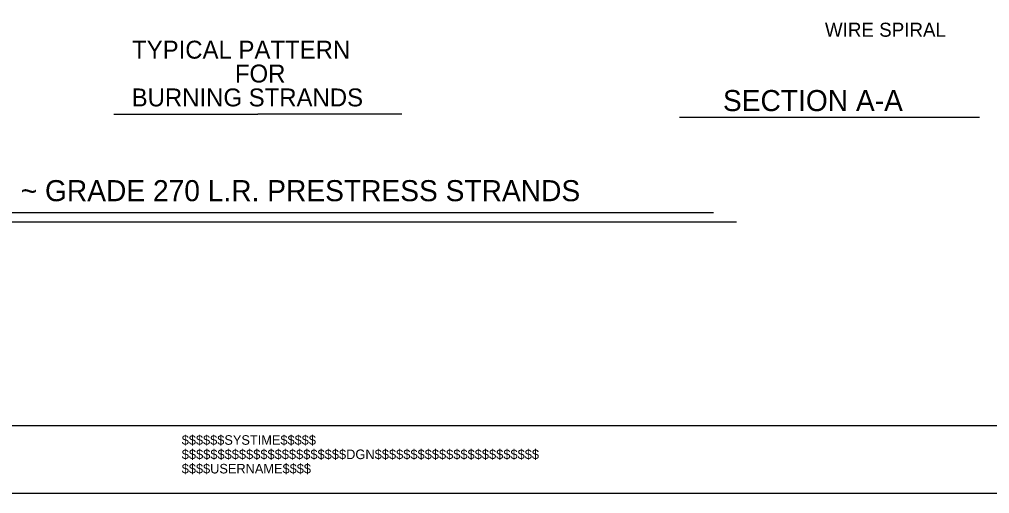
# Model space of a CAD drawing. Extents: x 0 to 22, y 0 to 16.3.
# Drawn here: x 4.91 to 10.67, y 0 to 2.81 of the extents above; entities that cross this region are included whole.
import ezdxf

# ---------------------------------------------------------------- set-up
doc = ezdxf.new("R2010")
doc.units = 0
for name, color, linetype in [('Plan Sheet', 7, 'Continuous'), ('Plot Label', 7, 'Continuous'), ('Plot Shape', 7, 'Continuous'), ('Subtitle Text', 7, 'Continuous'), ('Text', 7, 'Continuous'), ('Title Text', 7, 'Continuous')]:
    doc.layers.add(name, color=color, linetype=linetype)

msp = doc.modelspace()

# ---------------------------------------------------------------- linework, layer by layer
at = {"layer": 'Plan Sheet'}
msp.add_line((0.7027, 0.4041), (22.0363, 0.4041), dxfattribs=at)
at = {"layer": 'Plot Shape'}
msp.add_lwpolyline([(0, 14.6667), (22.0422, 14.6667), (22.0422, 0), (0, 0)], close=True, dxfattribs=at)
at = {"layer": 'Subtitle Text'}
for p, q in [((5.4685, 2.2501), (6.3237, 2.2501)), ((7.1789, 2.2501), (6.3237, 2.2501)), ((8.8255, 2.2332), (10.6073, 2.2332))]:
    msp.add_line(p, q, dxfattribs=at)
at = {"layer": 'Title Text'}
for p, q in [((3.821, 1.6662), (9.0283, 1.6662)), ((3.6584, 1.612), (9.1654, 1.612))]:
    msp.add_line(p, q, dxfattribs=at)

# ---------------------------------------------------------------- texts
at = {"layer": 'Plot Label'}
for s, height, p in [('$$$$$$SYSTIME$$$$$', 0.056691, (5.8717, 0.2894)), ('$$$$$$$$$$$$$$$$$$$$$$$DGN$$$$$$$$$$$$$$$$$$$$$$$', 0.057038, (5.8717, 0.2044)), ('$$$$USERNAME$$$$', 0.056691, (5.8717, 0.1194))]:
    msp.add_text(s, height=height, dxfattribs=at).set_placement(p)
at = {"layer": 'Subtitle Text'}
for s, height, p in [('TYPICAL PATTERN', 0.10625, (5.5769, 2.5797)), ('FOR', 0.10625, (6.1872, 2.4381)), ('BURNING STRANDS', 0.10625, (5.5744, 2.2964)), ('SECTION A-A', 0.125, (9.0841, 2.2685))]:
    msp.add_text(s, height=height, dxfattribs=at).set_placement(p)
at = {"layer": 'Text'}
msp.add_text('WIRE SPIRAL', height=0.083334, dxfattribs=at).set_placement((9.6896, 2.7095))
at = {"layer": 'Title Text'}
msp.add_text('1/2\'\' OR 0.6" ~ GRADE 270 L.R. PRESTRESS STRANDS', height=0.125, dxfattribs=at).set_placement((3.9379, 1.7341))

doc.saveas('drawing.dxf')
